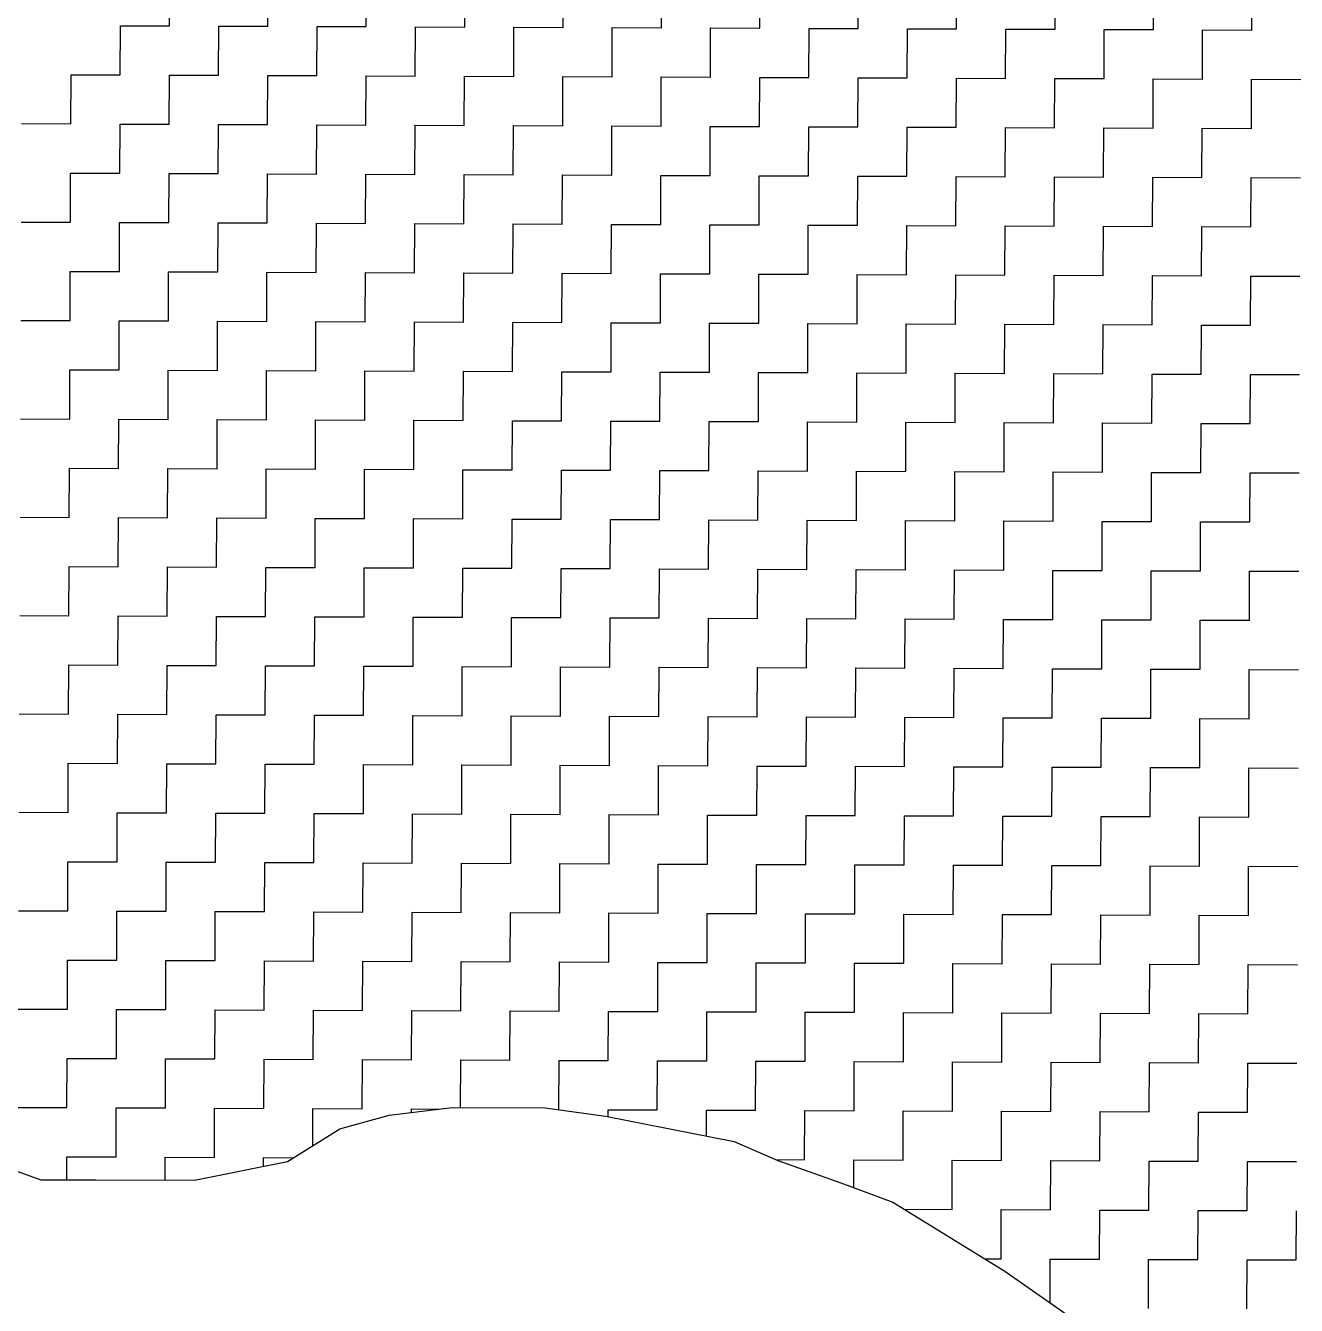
# Model space of a CAD drawing. Header units: metres. Extents: x 274536 to 279488, y 2074615 to 2078106.
# Drawn here: x 278873.3 to 279005.1, y 2076649.1 to 2076781.8 of the extents above; entities that cross this region are included whole.
import ezdxf

# ---------------------------------------------------------------- set-up
doc = ezdxf.new("R2010")
doc.units = ezdxf.units.M
doc.layers.add('POLY_HATCH', color=12, linetype='Continuous')

msp = doc.modelspace()

# ---------------------------------------------------------------- linework, layer by layer
at = {"layer": 'POLY_HATCH', "linetype": 'Continuous'}
for p, q in [((278888.22, 2076781.77), (278888.24, 2076786.87)), ((278898.42, 2076781.73), (278898.44, 2076786.83)), ((278908.62, 2076781.69), (278908.64, 2076786.79)), ((278918.82, 2076781.65), (278918.84, 2076786.75)), ((278929.02, 2076781.61), (278929.04, 2076786.71)), ((278939.22, 2076781.57), (278939.24, 2076786.67)), ((278949.42, 2076781.53), (278949.44, 2076786.63)), ((278959.63, 2076781.49), (278959.65, 2076786.59)), ((278969.83, 2076781.45), (278969.85, 2076786.56)), ((278980.03, 2076781.42), (278980.05, 2076786.52)), ((278990.23, 2076781.38), (278990.25, 2076786.48)), ((279000.43, 2076781.34), (279000.45, 2076786.44)), ((278883.1, 2076776.69), (278883.12, 2076781.79)), ((278883.12, 2076781.79), (278888.22, 2076781.77)), ((278893.3, 2076776.65), (278893.32, 2076781.75)), ((278893.32, 2076781.75), (278898.42, 2076781.73)), ((278903.5, 2076776.61), (278903.52, 2076781.71)), ((278903.52, 2076781.71), (278908.62, 2076781.69)), ((278913.7, 2076776.57), (278913.72, 2076781.67)), ((278913.72, 2076781.67), (278918.82, 2076781.65)), ((278923.9, 2076776.53), (278923.92, 2076781.63)), ((278923.92, 2076781.63), (278929.02, 2076781.61)), ((278934.1, 2076776.49), (278934.12, 2076781.59)), ((278934.12, 2076781.59), (278939.22, 2076781.57)), ((278944.3, 2076776.45), (278944.32, 2076781.55)), ((278944.32, 2076781.55), (278949.42, 2076781.53)), ((278954.51, 2076776.41), (278954.53, 2076781.51)), ((278954.53, 2076781.51), (278959.63, 2076781.49)), ((278964.71, 2076776.37), (278964.73, 2076781.47)), ((278964.73, 2076781.47), (278969.83, 2076781.45)), ((278974.91, 2076776.33), (278974.93, 2076781.44)), ((278974.93, 2076781.44), (278980.03, 2076781.42)), ((278985.11, 2076776.3), (278985.13, 2076781.4)), ((278985.13, 2076781.4), (278990.23, 2076781.38)), ((278995.31, 2076776.26), (278995.33, 2076781.36)), ((278995.33, 2076781.36), (279000.43, 2076781.34)), ((278877.98, 2076771.61), (278878, 2076776.71)), ((278878, 2076776.71), (278883.1, 2076776.69)), ((278888.18, 2076771.57), (278888.2, 2076776.67)), ((278888.2, 2076776.67), (278893.3, 2076776.65)), ((278898.38, 2076771.53), (278898.4, 2076776.63)), ((278898.4, 2076776.63), (278903.5, 2076776.61)), ((278908.58, 2076771.49), (278908.6, 2076776.59)), ((278908.6, 2076776.59), (278913.7, 2076776.57)), ((278918.78, 2076771.45), (278918.8, 2076776.55)), ((278918.8, 2076776.55), (278923.9, 2076776.53)), ((278928.98, 2076771.41), (278929, 2076776.51)), ((278929, 2076776.51), (278934.1, 2076776.49)), ((278939.18, 2076771.37), (278939.2, 2076776.47)), ((278939.2, 2076776.47), (278944.3, 2076776.45)), ((278949.39, 2076771.33), (278949.41, 2076776.43)), ((278949.41, 2076776.43), (278954.51, 2076776.41)), ((278959.59, 2076771.29), (278959.61, 2076776.39)), ((278959.61, 2076776.39), (278964.71, 2076776.37)), ((278969.79, 2076771.25), (278969.81, 2076776.35)), ((278969.81, 2076776.35), (278974.91, 2076776.33)), ((278979.99, 2076771.21), (278980.01, 2076776.31)), ((278980.01, 2076776.31), (278985.11, 2076776.3)), ((278990.19, 2076771.17), (278990.21, 2076776.28)), ((278990.21, 2076776.28), (278995.31, 2076776.26)), ((279000.39, 2076771.14), (279000.41, 2076776.24)), ((279000.41, 2076776.24), (279005.51, 2076776.22)), ((278872.88, 2076771.63), (278877.98, 2076771.61)), ((278883.06, 2076766.49), (278883.08, 2076771.59)), ((278883.08, 2076771.59), (278888.18, 2076771.57)), ((278893.26, 2076766.45), (278893.28, 2076771.55)), ((278893.28, 2076771.55), (278898.38, 2076771.53)), ((278903.46, 2076766.41), (278903.48, 2076771.51)), ((278903.48, 2076771.51), (278908.58, 2076771.49)), ((278913.66, 2076766.37), (278913.68, 2076771.47)), ((278913.68, 2076771.47), (278918.78, 2076771.45)), ((278923.86, 2076766.33), (278923.88, 2076771.43)), ((278923.88, 2076771.43), (278928.98, 2076771.41)), ((278934.06, 2076766.29), (278934.08, 2076771.39)), ((278934.08, 2076771.39), (278939.18, 2076771.37)), ((278944.27, 2076766.25), (278944.28, 2076771.35)), ((278944.28, 2076771.35), (278949.39, 2076771.33)), ((278954.47, 2076766.21), (278954.49, 2076771.31)), ((278954.49, 2076771.31), (278959.59, 2076771.29)), ((278964.67, 2076766.17), (278964.69, 2076771.27)), ((278964.69, 2076771.27), (278969.79, 2076771.25)), ((278974.87, 2076766.13), (278974.89, 2076771.23)), ((278974.89, 2076771.23), (278979.99, 2076771.21)), ((278985.07, 2076766.09), (278985.09, 2076771.19)), ((278985.09, 2076771.19), (278990.19, 2076771.17)), ((278995.27, 2076766.05), (278995.29, 2076771.16)), ((278995.29, 2076771.16), (279000.39, 2076771.14)), ((278877.94, 2076761.41), (278877.96, 2076766.51)), ((278877.96, 2076766.51), (278883.06, 2076766.49)), ((278888.14, 2076761.37), (278888.16, 2076766.47)), ((278888.16, 2076766.47), (278893.26, 2076766.45)), ((278898.34, 2076761.33), (278898.36, 2076766.43)), ((278898.36, 2076766.43), (278903.46, 2076766.41)), ((278908.54, 2076761.29), (278908.56, 2076766.39)), ((278908.56, 2076766.39), (278913.66, 2076766.37)), ((278918.74, 2076761.25), (278918.76, 2076766.35)), ((278918.76, 2076766.35), (278923.86, 2076766.33)), ((278928.94, 2076761.21), (278928.96, 2076766.31)), ((278928.96, 2076766.31), (278934.06, 2076766.29)), ((278939.14, 2076761.17), (278939.16, 2076766.27)), ((278939.16, 2076766.27), (278944.27, 2076766.25)), ((278949.35, 2076761.13), (278949.37, 2076766.23)), ((278949.37, 2076766.23), (278954.47, 2076766.21)), ((278959.55, 2076761.09), (278959.57, 2076766.19)), ((278959.57, 2076766.19), (278964.67, 2076766.17)), ((278969.75, 2076761.05), (278969.77, 2076766.15)), ((278969.77, 2076766.15), (278974.87, 2076766.13)), ((278979.95, 2076761.01), (278979.97, 2076766.11)), ((278979.97, 2076766.11), (278985.07, 2076766.09)), ((278990.15, 2076760.97), (278990.17, 2076766.07)), ((278990.17, 2076766.07), (278995.27, 2076766.05)), ((279000.35, 2076760.93), (279000.37, 2076766.04)), ((279000.37, 2076766.04), (279005.47, 2076766.02)), ((278872.84, 2076761.43), (278877.94, 2076761.41)), ((278883.02, 2076756.29), (278883.04, 2076761.39)), ((278883.04, 2076761.39), (278888.14, 2076761.37)), ((278893.22, 2076756.25), (278893.24, 2076761.35)), ((278893.24, 2076761.35), (278898.34, 2076761.33)), ((278903.42, 2076756.21), (278903.44, 2076761.31)), ((278903.44, 2076761.31), (278908.54, 2076761.29)), ((278913.62, 2076756.17), (278913.64, 2076761.27)), ((278913.64, 2076761.27), (278918.74, 2076761.25)), ((278923.82, 2076756.13), (278923.84, 2076761.23)), ((278923.84, 2076761.23), (278928.94, 2076761.21)), ((278934.02, 2076756.09), (278934.04, 2076761.19)), ((278934.04, 2076761.19), (278939.14, 2076761.17)), ((278944.23, 2076756.05), (278944.25, 2076761.15)), ((278944.25, 2076761.15), (278949.35, 2076761.13)), ((278954.43, 2076756.01), (278954.45, 2076761.11)), ((278954.45, 2076761.11), (278959.55, 2076761.09)), ((278964.63, 2076755.97), (278964.65, 2076761.07)), ((278964.65, 2076761.07), (278969.75, 2076761.05)), ((278974.83, 2076755.93), (278974.85, 2076761.03)), ((278974.85, 2076761.03), (278979.95, 2076761.01)), ((278985.03, 2076755.89), (278985.05, 2076760.99)), ((278985.05, 2076760.99), (278990.15, 2076760.97)), ((278995.23, 2076755.85), (278995.25, 2076760.95)), ((278995.25, 2076760.95), (279000.35, 2076760.93)), ((278877.9, 2076751.21), (278877.92, 2076756.31)), ((278877.92, 2076756.31), (278883.02, 2076756.29)), ((278888.1, 2076751.17), (278888.12, 2076756.27)), ((278888.12, 2076756.27), (278893.22, 2076756.25)), ((278898.3, 2076751.13), (278898.32, 2076756.23)), ((278898.32, 2076756.23), (278903.42, 2076756.21)), ((278908.5, 2076751.09), (278908.52, 2076756.19)), ((278908.52, 2076756.19), (278913.62, 2076756.17)), ((278918.7, 2076751.05), (278918.72, 2076756.15)), ((278918.72, 2076756.15), (278923.82, 2076756.13)), ((278928.9, 2076751.01), (278928.92, 2076756.11)), ((278928.92, 2076756.11), (278934.02, 2076756.09)), ((278939.11, 2076750.97), (278939.13, 2076756.07)), ((278939.13, 2076756.07), (278944.23, 2076756.05)), ((278949.31, 2076750.93), (278949.33, 2076756.03)), ((278949.33, 2076756.03), (278954.43, 2076756.01)), ((278959.51, 2076750.89), (278959.53, 2076755.99)), ((278959.53, 2076755.99), (278964.63, 2076755.97)), ((278969.71, 2076750.85), (278969.73, 2076755.95)), ((278969.73, 2076755.95), (278974.83, 2076755.93)), ((278979.91, 2076750.81), (278979.93, 2076755.91)), ((278979.93, 2076755.91), (278985.03, 2076755.89)), ((278990.11, 2076750.77), (278990.13, 2076755.87)), ((278990.13, 2076755.87), (278995.23, 2076755.85)), ((279000.31, 2076750.73), (279000.33, 2076755.83)), ((279000.33, 2076755.83), (279005.43, 2076755.81)), ((278872.8, 2076751.22), (278877.9, 2076751.21)), ((278882.98, 2076746.09), (278883, 2076751.19)), ((278883, 2076751.19), (278888.1, 2076751.17)), ((278893.18, 2076746.05), (278893.2, 2076751.15)), ((278893.2, 2076751.15), (278898.3, 2076751.13)), ((278903.38, 2076746.01), (278903.4, 2076751.11)), ((278903.4, 2076751.11), (278908.5, 2076751.09)), ((278913.58, 2076745.97), (278913.6, 2076751.07)), ((278913.6, 2076751.07), (278918.7, 2076751.05)), ((278923.78, 2076745.93), (278923.8, 2076751.03)), ((278923.8, 2076751.03), (278928.9, 2076751.01)), ((278933.99, 2076745.89), (278934.01, 2076750.99)), ((278934.01, 2076750.99), (278939.11, 2076750.97)), ((278944.19, 2076745.85), (278944.21, 2076750.95)), ((278944.21, 2076750.95), (278949.31, 2076750.93)), ((278954.39, 2076745.81), (278954.41, 2076750.91)), ((278954.41, 2076750.91), (278959.51, 2076750.89)), ((278964.59, 2076745.77), (278964.61, 2076750.87)), ((278964.61, 2076750.87), (278969.71, 2076750.85)), ((278974.79, 2076745.73), (278974.81, 2076750.83)), ((278974.81, 2076750.83), (278979.91, 2076750.81)), ((278984.99, 2076745.69), (278985.01, 2076750.79)), ((278985.01, 2076750.79), (278990.11, 2076750.77)), ((278995.19, 2076745.65), (278995.21, 2076750.75)), ((278995.21, 2076750.75), (279000.31, 2076750.73)), ((278877.86, 2076741), (278877.88, 2076746.1)), ((278877.88, 2076746.1), (278882.98, 2076746.09)), ((278888.06, 2076740.96), (278888.08, 2076746.07)), ((278888.08, 2076746.07), (278893.18, 2076746.05)), ((278898.26, 2076740.93), (278898.28, 2076746.03)), ((278898.28, 2076746.03), (278903.38, 2076746.01)), ((278908.46, 2076740.89), (278908.48, 2076745.99)), ((278908.48, 2076745.99), (278913.58, 2076745.97)), ((278918.66, 2076740.85), (278918.68, 2076745.95)), ((278918.68, 2076745.95), (278923.78, 2076745.93)), ((278928.87, 2076740.81), (278928.88, 2076745.91)), ((278928.88, 2076745.91), (278933.99, 2076745.89)), ((278939.07, 2076740.77), (278939.09, 2076745.87)), ((278939.09, 2076745.87), (278944.19, 2076745.85)), ((278949.27, 2076740.73), (278949.29, 2076745.83)), ((278949.29, 2076745.83), (278954.39, 2076745.81)), ((278959.47, 2076740.69), (278959.49, 2076745.79)), ((278959.49, 2076745.79), (278964.59, 2076745.77)), ((278969.67, 2076740.65), (278969.69, 2076745.75)), ((278969.69, 2076745.75), (278974.79, 2076745.73)), ((278979.87, 2076740.61), (278979.89, 2076745.71)), ((278979.89, 2076745.71), (278984.99, 2076745.69)), ((278990.07, 2076740.57), (278990.09, 2076745.67)), ((278990.09, 2076745.67), (278995.19, 2076745.65)), ((279000.27, 2076740.53), (279000.29, 2076745.63)), ((279000.29, 2076745.63), (279005.39, 2076745.61)), ((278872.76, 2076741.02), (278877.86, 2076741)), ((278882.94, 2076735.88), (278882.96, 2076740.98)), ((278882.96, 2076740.98), (278888.06, 2076740.96)), ((278893.14, 2076735.84), (278893.16, 2076740.95)), ((278893.16, 2076740.95), (278898.26, 2076740.93)), ((278903.34, 2076735.81), (278903.36, 2076740.91)), ((278903.36, 2076740.91), (278908.46, 2076740.89)), ((278913.54, 2076735.77), (278913.56, 2076740.87)), ((278913.56, 2076740.87), (278918.66, 2076740.85)), ((278923.74, 2076735.73), (278923.76, 2076740.83)), ((278923.76, 2076740.83), (278928.87, 2076740.81)), ((278933.95, 2076735.69), (278933.97, 2076740.79)), ((278933.97, 2076740.79), (278939.07, 2076740.77)), ((278944.15, 2076735.65), (278944.17, 2076740.75)), ((278944.17, 2076740.75), (278949.27, 2076740.73)), ((278954.35, 2076735.61), (278954.37, 2076740.71)), ((278954.37, 2076740.71), (278959.47, 2076740.69)), ((278964.55, 2076735.57), (278964.57, 2076740.67)), ((278964.57, 2076740.67), (278969.67, 2076740.65)), ((278974.75, 2076735.53), (278974.77, 2076740.63)), ((278974.77, 2076740.63), (278979.87, 2076740.61)), ((278984.95, 2076735.49), (278984.97, 2076740.59)), ((278984.97, 2076740.59), (278990.07, 2076740.57)), ((278995.15, 2076735.45), (278995.17, 2076740.55)), ((278995.17, 2076740.55), (279000.27, 2076740.53)), ((278877.82, 2076730.8), (278877.84, 2076735.9)), ((278877.84, 2076735.9), (278882.94, 2076735.88)), ((278888.02, 2076730.76), (278888.04, 2076735.86)), ((278888.04, 2076735.86), (278893.14, 2076735.84)), ((278898.22, 2076730.72), (278898.24, 2076735.82)), ((278898.24, 2076735.82), (278903.34, 2076735.81)), ((278908.42, 2076730.69), (278908.44, 2076735.79)), ((278908.44, 2076735.79), (278913.54, 2076735.77)), ((278918.62, 2076730.65), (278918.64, 2076735.75)), ((278918.64, 2076735.75), (278923.74, 2076735.73)), ((278928.83, 2076730.61), (278928.85, 2076735.71)), ((278928.85, 2076735.71), (278933.95, 2076735.69)), ((278939.03, 2076730.57), (278939.05, 2076735.67)), ((278939.05, 2076735.67), (278944.15, 2076735.65)), ((278949.23, 2076730.53), (278949.25, 2076735.63)), ((278949.25, 2076735.63), (278954.35, 2076735.61)), ((278959.43, 2076730.49), (278959.45, 2076735.59)), ((278959.45, 2076735.59), (278964.55, 2076735.57)), ((278969.63, 2076730.45), (278969.65, 2076735.55)), ((278969.65, 2076735.55), (278974.75, 2076735.53)), ((278979.83, 2076730.41), (278979.85, 2076735.51)), ((278979.85, 2076735.51), (278984.95, 2076735.49)), ((278990.03, 2076730.37), (278990.05, 2076735.47)), ((278990.05, 2076735.47), (278995.15, 2076735.45)), ((279000.23, 2076730.33), (279000.25, 2076735.43)), ((279000.25, 2076735.43), (279005.35, 2076735.41)), ((278872.72, 2076730.82), (278877.82, 2076730.8)), ((278882.9, 2076725.68), (278882.92, 2076730.78)), ((278882.92, 2076730.78), (278888.02, 2076730.76)), ((278893.1, 2076725.64), (278893.12, 2076730.74)), ((278893.12, 2076730.74), (278898.22, 2076730.72)), ((278903.3, 2076725.6), (278903.32, 2076730.7)), ((278903.32, 2076730.7), (278908.42, 2076730.69)), ((278913.5, 2076725.56), (278913.52, 2076730.67)), ((278913.52, 2076730.67), (278918.62, 2076730.65)), ((278923.71, 2076725.53), (278923.73, 2076730.63)), ((278923.73, 2076730.63), (278928.83, 2076730.61)), ((278933.91, 2076725.49), (278933.93, 2076730.59)), ((278933.93, 2076730.59), (278939.03, 2076730.57)), ((278944.11, 2076725.45), (278944.13, 2076730.55)), ((278944.13, 2076730.55), (278949.23, 2076730.53)), ((278954.31, 2076725.41), (278954.33, 2076730.51)), ((278954.33, 2076730.51), (278959.43, 2076730.49)), ((278964.51, 2076725.37), (278964.53, 2076730.47)), ((278964.53, 2076730.47), (278969.63, 2076730.45)), ((278974.71, 2076725.33), (278974.73, 2076730.43)), ((278974.73, 2076730.43), (278979.83, 2076730.41)), ((278984.91, 2076725.29), (278984.93, 2076730.39)), ((278984.93, 2076730.39), (278990.03, 2076730.37)), ((278995.11, 2076725.25), (278995.13, 2076730.35)), ((278995.13, 2076730.35), (279000.23, 2076730.33)), ((278877.78, 2076720.6), (278877.8, 2076725.7)), ((278877.8, 2076725.7), (278882.9, 2076725.68)), ((278887.98, 2076720.56), (278888, 2076725.66)), ((278888, 2076725.66), (278893.1, 2076725.64)), ((278898.18, 2076720.52), (278898.2, 2076725.62)), ((278898.2, 2076725.62), (278903.3, 2076725.6)), ((278908.38, 2076720.48), (278908.4, 2076725.58)), ((278908.4, 2076725.58), (278913.5, 2076725.56)), ((278918.59, 2076720.44), (278918.61, 2076725.55)), ((278918.61, 2076725.55), (278923.71, 2076725.53)), ((278928.79, 2076720.41), (278928.81, 2076725.51)), ((278928.81, 2076725.51), (278933.91, 2076725.49)), ((278938.99, 2076720.37), (278939.01, 2076725.47)), ((278939.01, 2076725.47), (278944.11, 2076725.45)), ((278949.19, 2076720.33), (278949.21, 2076725.43)), ((278949.21, 2076725.43), (278954.31, 2076725.41)), ((278959.39, 2076720.29), (278959.41, 2076725.39)), ((278959.41, 2076725.39), (278964.51, 2076725.37)), ((278969.59, 2076720.25), (278969.61, 2076725.35)), ((278969.61, 2076725.35), (278974.71, 2076725.33)), ((278979.79, 2076720.21), (278979.81, 2076725.31)), ((278979.81, 2076725.31), (278984.91, 2076725.29)), ((278989.99, 2076720.17), (278990.01, 2076725.27)), ((278990.01, 2076725.27), (278995.11, 2076725.25)), ((279000.19, 2076720.13), (279000.21, 2076725.23)), ((279000.21, 2076725.23), (279005.31, 2076725.21)), ((278872.68, 2076720.62), (278877.78, 2076720.6)), ((278882.86, 2076715.48), (278882.88, 2076720.58)), ((278882.88, 2076720.58), (278887.98, 2076720.56)), ((278893.06, 2076715.44), (278893.08, 2076720.54)), ((278893.08, 2076720.54), (278898.18, 2076720.52)), ((278903.26, 2076715.4), (278903.28, 2076720.5)), ((278903.28, 2076720.5), (278908.38, 2076720.48)), ((278913.47, 2076715.36), (278913.48, 2076720.46)), ((278913.48, 2076720.46), (278918.59, 2076720.44)), ((278923.67, 2076715.32), (278923.69, 2076720.42)), ((278923.69, 2076720.42), (278928.79, 2076720.41)), ((278933.87, 2076715.28), (278933.89, 2076720.39)), ((278933.89, 2076720.39), (278938.99, 2076720.37)), ((278944.07, 2076715.25), (278944.09, 2076720.35)), ((278944.09, 2076720.35), (278949.19, 2076720.33)), ((278954.27, 2076715.21), (278954.29, 2076720.31)), ((278954.29, 2076720.31), (278959.39, 2076720.29)), ((278964.47, 2076715.17), (278964.49, 2076720.27)), ((278964.49, 2076720.27), (278969.59, 2076720.25)), ((278974.67, 2076715.13), (278974.69, 2076720.23)), ((278974.69, 2076720.23), (278979.79, 2076720.21)), ((278984.87, 2076715.09), (278984.89, 2076720.19)), ((278984.89, 2076720.19), (278989.99, 2076720.17)), ((278995.07, 2076715.05), (278995.09, 2076720.15)), ((278995.09, 2076720.15), (279000.19, 2076720.13)), ((278877.74, 2076710.4), (278877.76, 2076715.5)), ((278877.76, 2076715.5), (278882.86, 2076715.48)), ((278887.94, 2076710.36), (278887.96, 2076715.46)), ((278887.96, 2076715.46), (278893.06, 2076715.44)), ((278898.14, 2076710.32), (278898.16, 2076715.42)), ((278898.16, 2076715.42), (278903.26, 2076715.4)), ((278908.34, 2076710.28), (278908.36, 2076715.38)), ((278908.36, 2076715.38), (278913.47, 2076715.36)), ((278918.55, 2076710.24), (278918.57, 2076715.34)), ((278918.57, 2076715.34), (278923.67, 2076715.32)), ((278928.75, 2076710.2), (278928.77, 2076715.3)), ((278928.77, 2076715.3), (278933.87, 2076715.28)), ((278938.95, 2076710.16), (278938.97, 2076715.27)), ((278938.97, 2076715.27), (278944.07, 2076715.25)), ((278949.15, 2076710.13), (278949.17, 2076715.23)), ((278949.17, 2076715.23), (278954.27, 2076715.21)), ((278959.35, 2076710.09), (278959.37, 2076715.19)), ((278959.37, 2076715.19), (278964.47, 2076715.17)), ((278969.55, 2076710.05), (278969.57, 2076715.15)), ((278969.57, 2076715.15), (278974.67, 2076715.13)), ((278979.75, 2076710.01), (278979.77, 2076715.11)), ((278979.77, 2076715.11), (278984.87, 2076715.09)), ((278989.95, 2076709.97), (278989.97, 2076715.07)), ((278989.97, 2076715.07), (278995.07, 2076715.05)), ((279000.16, 2076709.93), (279000.17, 2076715.03)), ((279000.17, 2076715.03), (279005.28, 2076715.01)), ((278872.64, 2076710.42), (278877.74, 2076710.4)), ((278882.82, 2076705.28), (278882.84, 2076710.38)), ((278882.84, 2076710.38), (278887.94, 2076710.36)), ((278893.02, 2076705.24), (278893.04, 2076710.34)), ((278893.04, 2076710.34), (278898.14, 2076710.32)), ((278903.22, 2076705.2), (278903.24, 2076710.3)), ((278903.24, 2076710.3), (278908.34, 2076710.28)), ((278913.43, 2076705.16), (278913.45, 2076710.26)), ((278913.45, 2076710.26), (278918.55, 2076710.24)), ((278923.63, 2076705.12), (278923.65, 2076710.22)), ((278923.65, 2076710.22), (278928.75, 2076710.2)), ((278933.83, 2076705.08), (278933.85, 2076710.18)), ((278933.85, 2076710.18), (278938.95, 2076710.16)), ((278944.03, 2076705.04), (278944.05, 2076710.15)), ((278944.05, 2076710.15), (278949.15, 2076710.13)), ((278954.23, 2076705.01), (278954.25, 2076710.11)), ((278954.25, 2076710.11), (278959.35, 2076710.09)), ((278964.43, 2076704.97), (278964.45, 2076710.07)), ((278964.45, 2076710.07), (278969.55, 2076710.05)), ((278974.63, 2076704.93), (278974.65, 2076710.03)), ((278974.65, 2076710.03), (278979.75, 2076710.01)), ((278984.83, 2076704.89), (278984.85, 2076709.99)), ((278984.85, 2076709.99), (278989.95, 2076709.97)), ((278995.03, 2076704.85), (278995.05, 2076709.95)), ((278995.05, 2076709.95), (279000.16, 2076709.93)), ((278877.7, 2076700.2), (278877.72, 2076705.3)), ((278877.72, 2076705.3), (278882.82, 2076705.28)), ((278887.9, 2076700.16), (278887.92, 2076705.26)), ((278887.92, 2076705.26), (278893.02, 2076705.24)), ((278898.1, 2076700.12), (278898.12, 2076705.22)), ((278898.12, 2076705.22), (278903.22, 2076705.2)), ((278908.31, 2076700.08), (278908.33, 2076705.18)), ((278908.33, 2076705.18), (278913.43, 2076705.16)), ((278918.51, 2076700.04), (278918.53, 2076705.14)), ((278918.53, 2076705.14), (278923.63, 2076705.12)), ((278928.71, 2076700), (278928.73, 2076705.1)), ((278928.73, 2076705.1), (278933.83, 2076705.08)), ((278938.91, 2076699.96), (278938.93, 2076705.06)), ((278938.93, 2076705.06), (278944.03, 2076705.04)), ((278949.11, 2076699.92), (278949.13, 2076705.02)), ((278949.13, 2076705.02), (278954.23, 2076705.01)), ((278959.31, 2076699.88), (278959.33, 2076704.99)), ((278959.33, 2076704.99), (278964.43, 2076704.97)), ((278969.51, 2076699.85), (278969.53, 2076704.95)), ((278969.53, 2076704.95), (278974.63, 2076704.93)), ((278979.71, 2076699.81), (278979.73, 2076704.91)), ((278979.73, 2076704.91), (278984.83, 2076704.89)), ((278989.91, 2076699.77), (278989.93, 2076704.87)), ((278989.93, 2076704.87), (278995.03, 2076704.85)), ((279000.12, 2076699.73), (279000.14, 2076704.83)), ((279000.14, 2076704.83), (279005.24, 2076704.81)), ((278872.6, 2076700.22), (278877.7, 2076700.2)), ((278882.78, 2076695.08), (278882.8, 2076700.18)), ((278882.8, 2076700.18), (278887.9, 2076700.16)), ((278892.98, 2076695.04), (278893, 2076700.14)), ((278893, 2076700.14), (278898.1, 2076700.12)), ((278903.19, 2076695), (278903.21, 2076700.1)), ((278903.21, 2076700.1), (278908.31, 2076700.08)), ((278913.39, 2076694.96), (278913.41, 2076700.06)), ((278913.41, 2076700.06), (278918.51, 2076700.04)), ((278923.59, 2076694.92), (278923.61, 2076700.02)), ((278923.61, 2076700.02), (278928.71, 2076700)), ((278933.79, 2076694.88), (278933.81, 2076699.98)), ((278933.81, 2076699.98), (278938.91, 2076699.96)), ((278943.99, 2076694.84), (278944.01, 2076699.94)), ((278944.01, 2076699.94), (278949.11, 2076699.92)), ((278954.19, 2076694.8), (278954.21, 2076699.9)), ((278954.21, 2076699.9), (278959.31, 2076699.88)), ((278964.39, 2076694.76), (278964.41, 2076699.87)), ((278964.41, 2076699.87), (278969.51, 2076699.85)), ((278974.59, 2076694.73), (278974.61, 2076699.83)), ((278974.61, 2076699.83), (278979.71, 2076699.81)), ((278984.79, 2076694.69), (278984.81, 2076699.79)), ((278984.81, 2076699.79), (278989.91, 2076699.77)), ((278995, 2076694.65), (278995.02, 2076699.75)), ((278995.02, 2076699.75), (279000.12, 2076699.73)), ((278877.66, 2076690), (278877.68, 2076695.1)), ((278877.68, 2076695.1), (278882.78, 2076695.08)), ((278887.86, 2076689.96), (278887.88, 2076695.06)), ((278887.88, 2076695.06), (278892.98, 2076695.04)), ((278898.07, 2076689.92), (278898.08, 2076695.02)), ((278898.08, 2076695.02), (278903.19, 2076695)), ((278908.27, 2076689.88), (278908.29, 2076694.98)), ((278908.29, 2076694.98), (278913.39, 2076694.96)), ((278918.47, 2076689.84), (278918.49, 2076694.94)), ((278918.49, 2076694.94), (278923.59, 2076694.92)), ((278928.67, 2076689.8), (278928.69, 2076694.9)), ((278928.69, 2076694.9), (278933.79, 2076694.88)), ((278938.87, 2076689.76), (278938.89, 2076694.86)), ((278938.89, 2076694.86), (278943.99, 2076694.84)), ((278949.07, 2076689.72), (278949.09, 2076694.82)), ((278949.09, 2076694.82), (278954.19, 2076694.8)), ((278959.27, 2076689.68), (278959.29, 2076694.78)), ((278959.29, 2076694.78), (278964.39, 2076694.76)), ((278969.47, 2076689.64), (278969.49, 2076694.75)), ((278969.49, 2076694.75), (278974.59, 2076694.73)), ((278979.67, 2076689.61), (278979.69, 2076694.71)), ((278979.69, 2076694.71), (278984.79, 2076694.69)), ((278989.88, 2076689.57), (278989.9, 2076694.67)), ((278989.9, 2076694.67), (278995, 2076694.65)), ((279000.08, 2076689.53), (279000.1, 2076694.63)), ((279000.1, 2076694.63), (279005.2, 2076694.61)), ((278872.56, 2076690.02), (278877.66, 2076690)), ((278882.74, 2076684.88), (278882.76, 2076689.98)), ((278882.76, 2076689.98), (278887.86, 2076689.96)), ((278892.94, 2076684.84), (278892.96, 2076689.94)), ((278892.96, 2076689.94), (278898.07, 2076689.92)), ((278903.15, 2076684.8), (278903.17, 2076689.9)), ((278903.17, 2076689.9), (278908.27, 2076689.88)), ((278913.35, 2076684.76), (278913.37, 2076689.86)), ((278913.37, 2076689.86), (278918.47, 2076689.84)), ((278923.55, 2076684.72), (278923.57, 2076689.82)), ((278923.57, 2076689.82), (278928.67, 2076689.8)), ((278933.75, 2076684.68), (278933.77, 2076689.78)), ((278933.77, 2076689.78), (278938.87, 2076689.76)), ((278943.95, 2076684.64), (278943.97, 2076689.74)), ((278943.97, 2076689.74), (278949.07, 2076689.72)), ((278954.15, 2076684.6), (278954.17, 2076689.7)), ((278954.17, 2076689.7), (278959.27, 2076689.68)), ((278964.35, 2076684.56), (278964.37, 2076689.66)), ((278964.37, 2076689.66), (278969.47, 2076689.64)), ((278974.55, 2076684.52), (278974.57, 2076689.62)), ((278974.57, 2076689.62), (278979.67, 2076689.61)), ((278984.76, 2076684.48), (278984.77, 2076689.59)), ((278984.77, 2076689.59), (278989.88, 2076689.57)), ((278994.96, 2076684.45), (278994.98, 2076689.55)), ((278994.98, 2076689.55), (279000.08, 2076689.53)), ((278877.62, 2076679.8), (278877.64, 2076684.9)), ((278877.64, 2076684.9), (278882.74, 2076684.88)), ((278887.82, 2076679.76), (278887.84, 2076684.86)), ((278887.84, 2076684.86), (278892.94, 2076684.84)), ((278898.03, 2076679.72), (278898.05, 2076684.82)), ((278898.05, 2076684.82), (278903.15, 2076684.8)), ((278908.23, 2076679.68), (278908.25, 2076684.78)), ((278908.25, 2076684.78), (278913.35, 2076684.76)), ((278918.43, 2076679.64), (278918.45, 2076684.74)), ((278918.45, 2076684.74), (278923.55, 2076684.72)), ((278928.63, 2076679.6), (278928.65, 2076684.7)), ((278928.65, 2076684.7), (278933.75, 2076684.68)), ((278938.83, 2076679.56), (278938.85, 2076684.66)), ((278938.85, 2076684.66), (278943.95, 2076684.64)), ((278949.03, 2076679.52), (278949.05, 2076684.62)), ((278949.05, 2076684.62), (278954.15, 2076684.6)), ((278959.23, 2076679.48), (278959.25, 2076684.58)), ((278959.25, 2076684.58), (278964.35, 2076684.56)), ((278969.43, 2076679.44), (278969.45, 2076684.54)), ((278969.45, 2076684.54), (278974.55, 2076684.52)), ((278979.63, 2076679.4), (278979.65, 2076684.5)), ((278979.65, 2076684.5), (278984.76, 2076684.48)), ((278989.84, 2076679.36), (278989.86, 2076684.47)), ((278989.86, 2076684.47), (278994.96, 2076684.45)), ((279000.04, 2076679.33), (279000.06, 2076684.43)), ((279000.06, 2076684.43), (279005.16, 2076684.41)), ((278872.52, 2076679.82), (278877.62, 2076679.8)), ((278882.7, 2076674.68), (278882.72, 2076679.78)), ((278882.72, 2076679.78), (278887.82, 2076679.76)), ((278892.91, 2076674.64), (278892.93, 2076679.74)), ((278892.93, 2076679.74), (278898.03, 2076679.72)), ((278903.11, 2076674.6), (278903.13, 2076679.7)), ((278903.13, 2076679.7), (278908.23, 2076679.68)), ((278913.31, 2076674.56), (278913.33, 2076679.66)), ((278913.33, 2076679.66), (278918.43, 2076679.64)), ((278923.51, 2076674.52), (278923.53, 2076679.62)), ((278923.53, 2076679.62), (278928.63, 2076679.6)), ((278933.71, 2076674.48), (278933.73, 2076679.58)), ((278933.73, 2076679.58), (278938.83, 2076679.56)), ((278943.91, 2076674.44), (278943.93, 2076679.54)), ((278943.93, 2076679.54), (278949.03, 2076679.52)), ((278954.11, 2076674.4), (278954.13, 2076679.5)), ((278954.13, 2076679.5), (278959.23, 2076679.48)), ((278964.31, 2076674.36), (278964.33, 2076679.46)), ((278964.33, 2076679.46), (278969.43, 2076679.44)), ((278974.51, 2076674.32), (278974.53, 2076679.42)), ((278974.53, 2076679.42), (278979.63, 2076679.4)), ((278984.72, 2076674.28), (278984.74, 2076679.38)), ((278984.74, 2076679.38), (278989.84, 2076679.36)), ((278994.92, 2076674.24), (278994.94, 2076679.35)), ((278994.94, 2076679.35), (279000.04, 2076679.33)), ((278877.58, 2076669.6), (278877.6, 2076674.7)), ((278877.6, 2076674.7), (278882.7, 2076674.68)), ((278887.79, 2076669.56), (278887.8, 2076674.66)), ((278887.8, 2076674.66), (278892.91, 2076674.64)), ((278897.99, 2076669.52), (278898.01, 2076674.62)), ((278898.01, 2076674.62), (278903.11, 2076674.6)), ((278908.19, 2076669.48), (278908.21, 2076674.58)), ((278908.21, 2076674.58), (278913.31, 2076674.56)), ((278918.39, 2076669.62), (278918.41, 2076674.54)), ((278918.41, 2076674.54), (278923.51, 2076674.52)), ((278928.59, 2076669.4), (278928.61, 2076674.5)), ((278928.61, 2076674.5), (278933.71, 2076674.48)), ((278938.79, 2076669.36), (278938.81, 2076674.46)), ((278938.81, 2076674.46), (278943.91, 2076674.44)), ((278948.99, 2076669.32), (278949.01, 2076674.42)), ((278949.01, 2076674.42), (278954.11, 2076674.4)), ((278959.19, 2076669.28), (278959.21, 2076674.38)), ((278959.21, 2076674.38), (278964.31, 2076674.36)), ((278969.39, 2076669.24), (278969.41, 2076674.34)), ((278969.41, 2076674.34), (278974.51, 2076674.32)), ((278979.6, 2076669.2), (278979.62, 2076674.3)), ((278979.62, 2076674.3), (278984.72, 2076674.28)), ((278989.8, 2076669.16), (278989.82, 2076674.26)), ((278989.82, 2076674.26), (278994.92, 2076674.24)), ((279000, 2076669.12), (279000.02, 2076674.22)), ((279000.02, 2076674.22), (279005.12, 2076674.21)), ((278872.48, 2076669.62), (278877.58, 2076669.6)), ((278882.67, 2076664.48), (278882.68, 2076669.58)), ((278882.68, 2076669.58), (278887.79, 2076669.56)), ((278892.87, 2076664.44), (278892.89, 2076669.54)), ((278892.89, 2076669.54), (278897.99, 2076669.52)), ((278903.07, 2076665.65), (278903.09, 2076669.5)), ((278903.09, 2076669.5), (278908.19, 2076669.48)), ((278913.29, 2076669.46), (278916.14, 2076669.45)), ((278913.29, 2076669.09), (278913.29, 2076669.46)), ((278928.5, 2076669.4), (278928.59, 2076669.4)), ((278933.69, 2076669.38), (278938.79, 2076669.36)), ((278933.69, 2076668.66), (278933.69, 2076669.38)), ((278943.88, 2076666.67), (278943.89, 2076669.34)), ((278943.89, 2076669.34), (278948.99, 2076669.32)), ((278954.07, 2076664.2), (278954.09, 2076669.3)), ((278954.09, 2076669.3), (278959.19, 2076669.28)), ((278964.27, 2076664.16), (278964.29, 2076669.26)), ((278964.29, 2076669.26), (278969.39, 2076669.24)), ((278974.48, 2076664.12), (278974.49, 2076669.22)), ((278974.49, 2076669.22), (278979.6, 2076669.2)), ((278984.68, 2076664.08), (278984.7, 2076669.18)), ((278984.7, 2076669.18), (278989.8, 2076669.16)), ((278994.88, 2076664.04), (278994.9, 2076669.14)), ((278994.9, 2076669.14), (279000, 2076669.12)), ((278877.56, 2076664.5), (278882.67, 2076664.48)), ((278877.56, 2076662.11), (278877.56, 2076664.5)), ((278887.76, 2076662.07), (278887.77, 2076664.46)), ((278887.77, 2076664.46), (278892.87, 2076664.44)), ((278897.96, 2076663.51), (278897.97, 2076664.42)), ((278897.97, 2076664.42), (278901.08, 2076664.4)), ((278951.04, 2076664.21), (278954.07, 2076664.2)), ((278959.16, 2076661.3), (278959.17, 2076664.18)), ((278959.17, 2076664.18), (278964.27, 2076664.16)), ((278969.36, 2076659.04), (278969.37, 2076664.14)), ((278969.37, 2076664.14), (278974.48, 2076664.12)), ((278979.56, 2076659), (278979.58, 2076664.1)), ((278979.58, 2076664.1), (278984.68, 2076664.08)), ((278989.76, 2076658.96), (278989.78, 2076664.06)), ((278989.78, 2076664.06), (278994.88, 2076664.04)), ((278999.96, 2076658.92), (278999.98, 2076664.02)), ((278999.98, 2076664.02), (279005.08, 2076664)), ((278964.41, 2076659.06), (278969.36, 2076659.04)), ((278974.44, 2076653.92), (278974.46, 2076659.02)), ((278974.46, 2076659.02), (278979.56, 2076659)), ((278984.64, 2076653.88), (278984.66, 2076658.98)), ((278984.66, 2076658.98), (278989.76, 2076658.96)), ((278994.84, 2076653.84), (278994.86, 2076658.94)), ((278994.86, 2076658.94), (278999.96, 2076658.92)), ((279005.04, 2076653.8), (279005.06, 2076658.9)), ((278972.76, 2076653.93), (278974.44, 2076653.92)), ((278979.52, 2076649.37), (278979.54, 2076653.9)), ((278979.54, 2076653.9), (278984.64, 2076653.88)), ((278989.72, 2076648.76), (278989.74, 2076653.86)), ((278989.74, 2076653.86), (278994.84, 2076653.84)), ((278999.92, 2076648.72), (278999.94, 2076653.82)), ((278999.94, 2076653.82), (279005.04, 2076653.8))]:
    msp.add_line(p, q, dxfattribs=at)
at = {"layer": 'POLY_HATCH'}
for p, q in [((278910.98, 2076668.8), (278917.52, 2076669.62)), ((278917.52, 2076669.62), (278927.18, 2076669.59)), ((278927.18, 2076669.59), (278933.42, 2076668.71)), ((278905.86, 2076667.4), (278910.98, 2076668.8)), ((278933.42, 2076668.71), (278946.76, 2076666.1)), ((278900.45, 2076664.01), (278905.86, 2076667.4)), ((278946.76, 2076666.1), (278951.3, 2076664.1)), ((278890.79, 2076662.06), (278900.45, 2076664.01)), ((278951.3, 2076664.1), (278957.82, 2076661.8)), ((278870.06, 2076663.84), (278874.88, 2076662.12)), ((278874.88, 2076662.12), (278880.56, 2076662.1)), ((278880.56, 2076662.1), (278890.79, 2076662.06)), ((278957.82, 2076661.8), (278963.21, 2076659.79)), ((278963.21, 2076659.79), (278974.83, 2076652.65)), ((278974.83, 2076652.65), (278985.03, 2076645.52))]:
    msp.add_line(p, q, dxfattribs=at)

doc.saveas('drawing.dxf')
